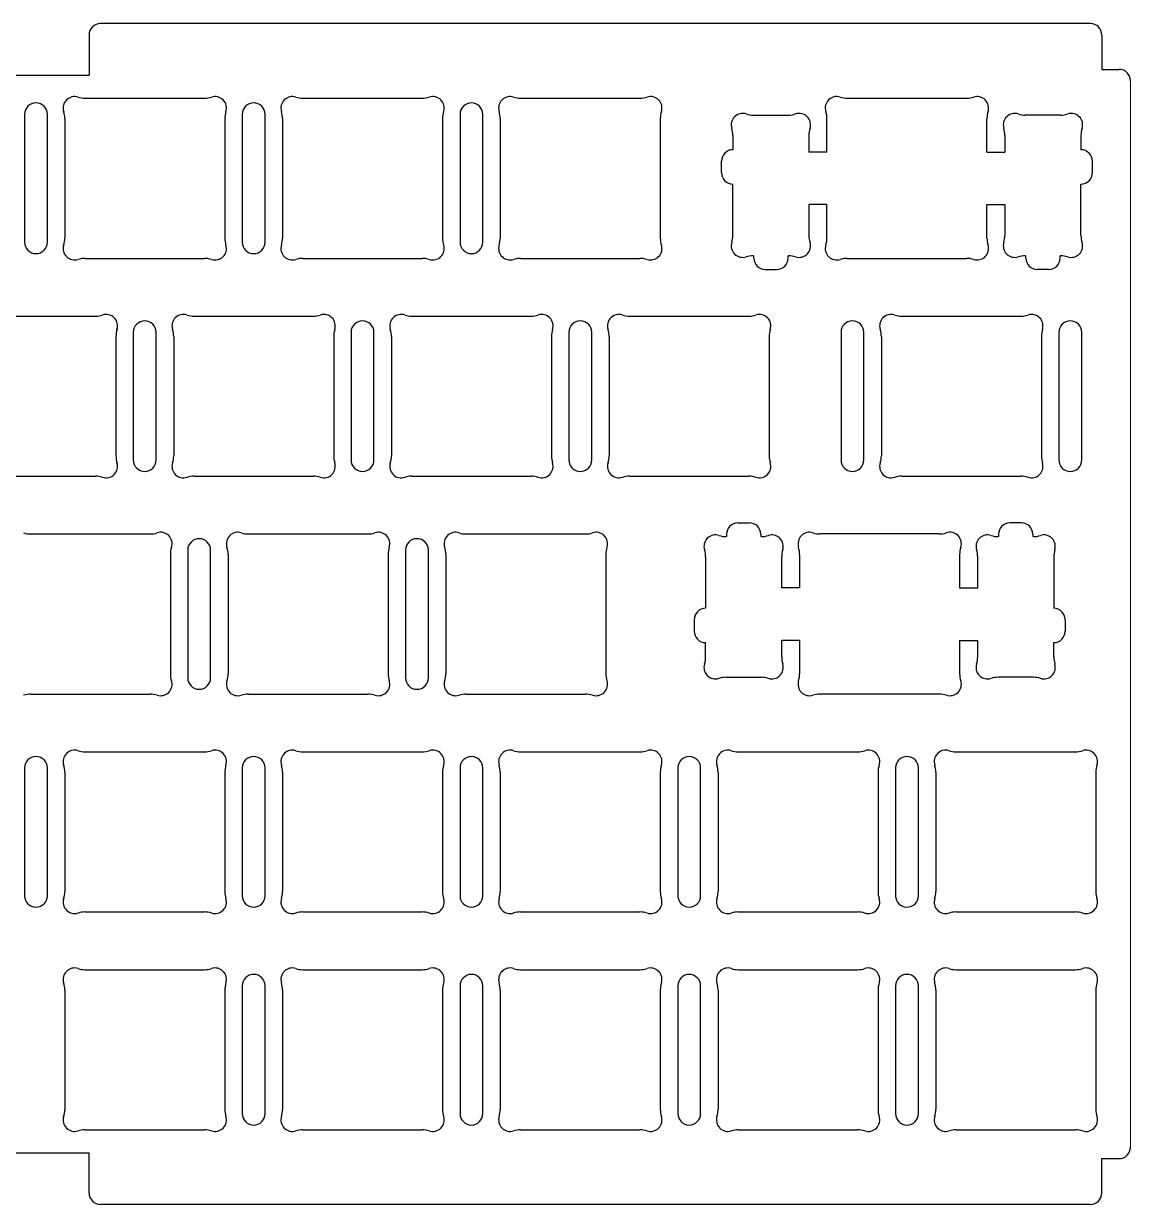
# Model space of a CAD drawing. Header units: millimetres. Extents: x 2769 to 3056, y 1000 to 1103.
# Drawn here: x 2958.7 to 3055.6, y 999.7 to 1102.9 of the extents above; entities that cross this region are included whole.
import ezdxf

# ---------------------------------------------------------------- set-up
doc = ezdxf.new("R2010")
doc.units = ezdxf.units.MM
doc.layers.add('标注尺寸', color=2, linetype='Continuous')

msp = doc.modelspace()

# ---------------------------------------------------------------- linework, layer by layer
for p, q in [((3052.06, 1102.91), (2965.46, 1102.91)), ((2964.46, 1101.91), (2964.46, 1098.41)), ((3053.06, 1101.91), (3053.06, 1098.91)), ((3053.06, 1098.91), (3054.56, 1098.91)), ((2956.46, 1098.41), (2964.46, 1098.41)), ((2964.11, 1096.38), (2974.55, 1096.38)), ((2983.16, 1096.38), (2993.6, 1096.38)), ((3002.21, 1096.38), (3012.65, 1096.38)), ((3030.79, 1096.38), (3041.23, 1096.38)), ((2962.33, 1094.6), (2962.33, 1084.16)), ((2976.33, 1094.6), (2976.33, 1084.16)), ((2981.38, 1094.6), (2981.38, 1084.16)), ((2995.38, 1094.6), (2995.38, 1084.16)), ((3000.43, 1094.6), (3000.43, 1084.16)), ((3014.43, 1094.6), (3014.43, 1084.16)), ((3022.56, 1094.91), (3025.65, 1094.91)), ((3029.01, 1091.68), (3029.01, 1094.6)), ((3043.01, 1091.68), (3043.01, 1094.6)), ((3049.45, 1094.91), (3046.36, 1094.91)), ((3020.78, 1093.13), (3020.78, 1091.88)), ((3027.43, 1093.13), (3027.43, 1091.68)), ((3044.58, 1093.13), (3044.58, 1091.68)), ((3051.23, 1093.13), (3051.23, 1091.88)), ((3029.01, 1091.68), (3027.43, 1091.68)), ((3043.01, 1091.68), (3044.58, 1091.68)), ((3019.78, 1089.88), (3019.78, 1090.88)), ((3052.23, 1089.88), (3052.23, 1090.88)), ((3020.78, 1084.39), (3020.78, 1088.88)), ((3051.23, 1084.39), (3051.23, 1088.88)), ((3029.01, 1087.08), (3027.43, 1087.08)), ((3027.43, 1087.08), (3027.43, 1084.39)), ((3029.01, 1084.16), (3029.01, 1087.08)), ((3043.01, 1087.08), (3044.58, 1087.08)), ((3043.01, 1084.16), (3043.01, 1087.08)), ((3044.58, 1087.08), (3044.58, 1084.39)), ((2964.11, 1082.38), (2974.55, 1082.38)), ((2983.16, 1082.38), (2993.6, 1082.38)), ((3002.21, 1082.38), (3012.65, 1082.38)), ((3022.56, 1082.61), (3022.61, 1082.61)), ((3022.61, 1082.41), (3022.61, 1082.61)), ((3025.61, 1082.41), (3025.61, 1082.61)), ((3025.65, 1082.61), (3025.61, 1082.61)), ((3030.79, 1082.38), (3041.23, 1082.38)), ((3046.36, 1082.61), (3046.41, 1082.61)), ((3046.41, 1082.41), (3046.41, 1082.61)), ((3049.41, 1082.41), (3049.41, 1082.61)), ((3049.45, 1082.61), (3049.41, 1082.61)), ((3023.61, 1081.41), (3024.61, 1081.41)), ((3048.41, 1081.41), (3047.41, 1081.41)), ((2954.59, 1077.33), (2965.03, 1077.33)), ((2973.64, 1077.33), (2984.08, 1077.33)), ((2992.69, 1077.33), (3003.13, 1077.33)), ((3011.74, 1077.33), (3022.18, 1077.33)), ((3035.55, 1077.33), (3045.99, 1077.33)), ((2966.81, 1075.55), (2966.81, 1065.11)), ((2971.86, 1075.55), (2971.86, 1065.11)), ((2985.86, 1075.55), (2985.86, 1065.11)), ((2990.91, 1075.55), (2990.91, 1065.11)), ((3004.91, 1075.55), (3004.91, 1065.11)), ((3009.96, 1075.55), (3009.96, 1065.11)), ((3023.96, 1075.55), (3023.96, 1065.11)), ((3033.77, 1075.55), (3033.77, 1065.11)), ((3047.77, 1075.55), (3047.77, 1065.11)), ((2954.59, 1063.33), (2965.03, 1063.33)), ((2973.64, 1063.33), (2984.08, 1063.33)), ((2992.69, 1063.33), (3003.13, 1063.33)), ((3011.74, 1063.33), (3022.18, 1063.33)), ((3035.55, 1063.33), (3045.99, 1063.33)), ((3021.22, 1059.25), (3022.22, 1059.25)), ((3046.02, 1059.25), (3045.02, 1059.25)), ((2959.35, 1058.28), (2969.79, 1058.28)), ((2978.4, 1058.28), (2988.84, 1058.28)), ((2997.45, 1058.28), (3007.89, 1058.28)), ((3020.18, 1058.05), (3020.22, 1058.05)), ((3020.22, 1058.25), (3020.22, 1058.05)), ((3023.22, 1058.25), (3023.22, 1058.05)), ((3023.27, 1058.05), (3023.22, 1058.05)), ((3038.84, 1058.28), (3028.4, 1058.28)), ((3043.98, 1058.05), (3044.02, 1058.05)), ((3044.02, 1058.25), (3044.02, 1058.05)), ((3047.02, 1058.25), (3047.02, 1058.05)), ((3047.07, 1058.05), (3047.02, 1058.05)), ((2971.57, 1056.5), (2971.57, 1046.06)), ((2976.62, 1056.5), (2976.62, 1046.06)), ((2990.62, 1056.5), (2990.62, 1046.06)), ((2995.67, 1056.5), (2995.67, 1046.06)), ((3009.67, 1056.5), (3009.67, 1046.06)), ((3018.4, 1056.27), (3018.4, 1051.78)), ((3025.05, 1053.58), (3025.05, 1056.27)), ((3026.62, 1056.5), (3026.62, 1053.58)), ((3040.62, 1056.5), (3040.62, 1053.58)), ((3042.2, 1053.58), (3042.2, 1056.27)), ((3048.85, 1056.27), (3048.85, 1051.78)), ((3026.62, 1053.58), (3025.05, 1053.58)), ((3040.62, 1053.58), (3042.2, 1053.58)), ((3017.4, 1050.78), (3017.4, 1049.78)), ((3049.85, 1050.78), (3049.85, 1049.78)), ((3018.4, 1047.53), (3018.4, 1048.78)), ((3025.05, 1047.53), (3025.05, 1048.98)), ((3026.62, 1048.98), (3025.05, 1048.98)), ((3026.62, 1048.98), (3026.62, 1046.06)), ((3040.62, 1048.98), (3040.62, 1046.06)), ((3040.62, 1048.98), (3042.2, 1048.98)), ((3042.2, 1047.53), (3042.2, 1048.98)), ((3048.85, 1047.53), (3048.85, 1048.78)), ((3020.18, 1045.75), (3023.27, 1045.75)), ((3047.07, 1045.75), (3043.98, 1045.75)), ((2959.35, 1044.28), (2969.79, 1044.28)), ((2978.4, 1044.28), (2988.84, 1044.28)), ((2997.45, 1044.28), (3007.89, 1044.28)), ((3038.84, 1044.28), (3028.4, 1044.28)), ((2964.11, 1039.23), (2974.55, 1039.23)), ((2983.16, 1039.23), (2993.6, 1039.23)), ((3002.21, 1039.23), (3012.65, 1039.23)), ((3021.26, 1039.23), (3031.7, 1039.23)), ((3040.31, 1039.23), (3050.75, 1039.23)), ((2962.33, 1037.45), (2962.33, 1027.01)), ((2976.33, 1037.45), (2976.33, 1027.01)), ((2981.38, 1037.45), (2981.38, 1027.01)), ((2995.38, 1037.45), (2995.38, 1027.01)), ((3000.43, 1037.45), (3000.43, 1027.01)), ((3014.43, 1037.45), (3014.43, 1027.01)), ((3019.48, 1037.45), (3019.48, 1027.01)), ((3033.48, 1037.45), (3033.48, 1027.01)), ((3038.53, 1037.45), (3038.53, 1027.01)), ((3052.53, 1037.45), (3052.53, 1027.01)), ((2964.11, 1025.23), (2974.55, 1025.23)), ((2983.16, 1025.23), (2993.6, 1025.23)), ((3002.21, 1025.23), (3012.65, 1025.23)), ((3021.26, 1025.23), (3031.7, 1025.23)), ((3040.31, 1025.23), (3050.75, 1025.23)), ((2964.11, 1020.18), (2974.55, 1020.18)), ((2983.16, 1020.18), (2993.6, 1020.18)), ((3002.21, 1020.18), (3012.65, 1020.18)), ((3021.26, 1020.18), (3031.7, 1020.18)), ((3040.31, 1020.18), (3050.75, 1020.18)), ((2962.33, 1018.4), (2962.33, 1007.96)), ((2976.33, 1018.4), (2976.33, 1007.96)), ((2981.38, 1018.4), (2981.38, 1007.96)), ((2995.38, 1018.4), (2995.38, 1007.96)), ((3000.43, 1018.4), (3000.43, 1007.96)), ((3014.43, 1018.4), (3014.43, 1007.96)), ((3019.48, 1018.4), (3019.48, 1007.96)), ((3033.48, 1018.4), (3033.48, 1007.96)), ((3038.53, 1018.4), (3038.53, 1007.96)), ((3052.53, 1018.4), (3052.53, 1007.96)), ((2964.11, 1006.18), (2974.55, 1006.18)), ((2983.16, 1006.18), (2993.6, 1006.18)), ((3002.21, 1006.18), (3012.65, 1006.18)), ((3021.26, 1006.18), (3031.7, 1006.18)), ((3040.31, 1006.18), (3050.75, 1006.18)), ((2956.46, 1004.16), (2964.46, 1004.16)), ((2964.46, 1000.66), (2964.46, 1004.16)), ((3053.06, 1000.66), (3053.06, 1003.66)), ((3053.06, 1003.66), (3054.56, 1003.66)), ((3052.06, 999.66), (2965.46, 999.66))]:
    msp.add_line(p, q)
at = {"color": 7, "linetype": 'Continuous', "lineweight": 13, "ltscale": 0.027756}
msp.add_line((3055.56, 1004.66), (3055.56, 1097.91), dxfattribs=at)
for centre, radius, start, end in [((2965.46, 1101.91), 1, 90, 180), ((3052.06, 1101.91), 1, 0, 90), ((3054.56, 1097.91), 1, 0, 90), ((2963.19, 1095.53), 1, 72.0237, 197.9763), ((2975.48, 1095.53), 1, 342.0237, 107.9763), ((2982.24, 1095.53), 1, 72.0237, 197.9763), ((2994.53, 1095.53), 1, 342.0237, 107.9763), ((3001.29, 1095.53), 1, 72.0237, 197.9763), ((3013.58, 1095.53), 1, 342.0237, 107.9763), ((3029.86, 1095.53), 1, 72.0237, 197.9763), ((3042.15, 1095.53), 1, 342.0237, 107.9763), ((2964.11, 1098.38), 2, 252.0237, 270), ((2974.55, 1098.38), 2, 270, 287.9763), ((2983.16, 1098.38), 2, 252.0237, 270), ((2993.6, 1098.38), 2, 270, 287.9763), ((3002.21, 1098.38), 2, 252.0237, 270), ((3012.65, 1098.38), 2, 270, 287.9763), ((3030.79, 1098.38), 2, 252.0237, 270), ((3041.23, 1098.38), 2, 270, 287.9763), ((2960.33, 1094.6), 2, 0, 17.9763), ((2978.33, 1094.6), 2, 162.0237, 180), ((2979.38, 1094.6), 2, 0, 17.9763), ((2997.38, 1094.6), 2, 162.0237, 180), ((2998.43, 1094.6), 2, 0, 17.9763), ((3016.43, 1094.6), 2, 162.0237, 180), ((3021.64, 1094.06), 1, 72.0237, 197.9763), ((3022.56, 1096.91), 2, 252.0237, 270), ((3025.65, 1096.91), 2, 270, 287.9763), ((3026.58, 1094.06), 1, 342.0237, 107.9763), ((3027.01, 1094.6), 2, 0, 17.9763), ((3045.01, 1094.6), 2, 162.0237, 180), ((3045.44, 1094.06), 1, 72.0237, 197.9763), ((3046.36, 1096.91), 2, 252.0237, 270), ((3049.45, 1096.91), 2, 270, 287.9763), ((3050.38, 1094.06), 1, 342.0237, 107.9763), ((3018.78, 1093.13), 2, 0, 17.9763), ((3029.43, 1093.13), 2, 162.0237, 180), ((3042.58, 1093.13), 2, 0, 17.9763), ((3053.23, 1093.13), 2, 162.0237, 180), ((3020.78, 1090.88), 1, 90, 180), ((3051.23, 1090.88), 1, 0, 90), ((3020.78, 1089.88), 1, 180, 270), ((3051.23, 1089.88), 1, 270, 0), ((2960.33, 1084.16), 2, 342.0237, 0), ((2978.33, 1084.16), 2, 180, 197.9763), ((2979.38, 1084.16), 2, 342.0237, 0), ((2997.38, 1084.16), 2, 180, 197.9763), ((2998.43, 1084.16), 2, 342.0237, 0), ((3016.43, 1084.16), 2, 180, 197.9763), ((3018.78, 1084.39), 2, 342.0237, 0), ((3029.43, 1084.39), 2, 180, 197.9763), ((3027.01, 1084.16), 2, 342.0237, 0), ((3045.01, 1084.16), 2, 180, 197.9763), ((3042.58, 1084.39), 2, 342.0237, 0), ((3053.23, 1084.39), 2, 180, 197.9763), ((2963.19, 1083.24), 1, 162.0237, 287.9763), ((2975.48, 1083.24), 1, 252.0237, 17.9763), ((2982.24, 1083.24), 1, 162.0237, 287.9763), ((2994.53, 1083.24), 1, 252.0237, 17.9763), ((3001.29, 1083.24), 1, 162.0237, 287.9763), ((3013.58, 1083.24), 1, 252.0237, 17.9763), ((3021.64, 1083.47), 1, 162.0237, 287.9763), ((3026.58, 1083.47), 1, 252.0237, 17.9763), ((3029.86, 1083.24), 1, 162.0237, 287.9763), ((3042.15, 1083.24), 1, 252.0237, 17.9763), ((3045.44, 1083.47), 1, 162.0237, 287.9763), ((3050.38, 1083.47), 1, 252.0237, 17.9763), ((2964.11, 1080.38), 2, 90, 107.9763), ((2974.55, 1080.38), 2, 72.0237, 90), ((2983.16, 1080.38), 2, 90, 107.9763), ((2993.6, 1080.38), 2, 72.0237, 90), ((3002.21, 1080.38), 2, 90, 107.9763), ((3012.65, 1080.38), 2, 72.0237, 90), ((3022.56, 1080.61), 2, 90, 107.9763), ((3023.61, 1082.41), 1, 180, 270), ((3024.61, 1082.41), 1, 270, 0), ((3025.65, 1080.61), 2, 72.0237, 90), ((3030.79, 1080.38), 2, 90, 107.9763), ((3041.23, 1080.38), 2, 72.0237, 90), ((3046.36, 1080.61), 2, 90, 107.9763), ((3047.41, 1082.41), 1, 180, 270), ((3048.41, 1082.41), 1, 270, 0), ((3049.45, 1080.61), 2, 72.0237, 90), ((2965.03, 1079.33), 2, 270, 287.9763), ((2965.95, 1076.48), 1, 342.0237, 107.9763), ((2972.71, 1076.48), 1, 72.0237, 197.9763), ((2973.64, 1079.33), 2, 252.0237, 270), ((2984.08, 1079.33), 2, 270, 287.9763), ((2985, 1076.48), 1, 342.0237, 107.9763), ((2991.76, 1076.48), 1, 72.0237, 197.9763), ((2992.69, 1079.33), 2, 252.0237, 270), ((3003.13, 1079.33), 2, 270, 287.9763), ((3004.05, 1076.48), 1, 342.0237, 107.9763), ((3010.81, 1076.48), 1, 72.0237, 197.9763), ((3011.74, 1079.33), 2, 252.0237, 270), ((3022.18, 1079.33), 2, 270, 287.9763), ((3023.1, 1076.48), 1, 342.0237, 107.9763), ((3034.62, 1076.48), 1, 72.0237, 197.9763), ((3035.55, 1079.33), 2, 252.0237, 270), ((3045.99, 1079.33), 2, 270, 287.9763), ((3046.91, 1076.48), 1, 342.0237, 107.9763), ((2968.81, 1075.55), 2, 162.0237, 180), ((2969.86, 1075.55), 2, 0, 17.9763), ((2987.86, 1075.55), 2, 162.0237, 180), ((2988.91, 1075.55), 2, 0, 17.9763), ((3006.91, 1075.55), 2, 162.0237, 180), ((3007.96, 1075.55), 2, 0, 17.9763), ((3025.96, 1075.55), 2, 162.0237, 180), ((3031.77, 1075.55), 2, 0, 17.9763), ((3049.77, 1075.55), 2, 162.0237, 180), ((2968.81, 1065.11), 2, 180, 197.9763), ((2969.86, 1065.11), 2, 342.0237, 0), ((2987.86, 1065.11), 2, 180, 197.9763), ((2988.91, 1065.11), 2, 342.0237, 0), ((3006.91, 1065.11), 2, 180, 197.9763), ((3007.96, 1065.11), 2, 342.0237, 0), ((3025.96, 1065.11), 2, 180, 197.9763), ((3031.77, 1065.11), 2, 342.0237, 0), ((3049.77, 1065.11), 2, 180, 197.9763), ((2965.95, 1064.19), 1, 252.0237, 17.9763), ((2972.71, 1064.19), 1, 162.0237, 287.9763), ((2985, 1064.19), 1, 252.0237, 17.9763), ((2991.76, 1064.19), 1, 162.0237, 287.9763), ((3004.05, 1064.19), 1, 252.0237, 17.9763), ((3010.81, 1064.19), 1, 162.0237, 287.9763), ((3023.1, 1064.19), 1, 252.0237, 17.9763), ((3034.62, 1064.19), 1, 162.0237, 287.9763), ((3046.91, 1064.19), 1, 252.0237, 17.9763), ((2965.03, 1061.33), 2, 72.0237, 90), ((2973.64, 1061.33), 2, 90, 107.9763), ((2984.08, 1061.33), 2, 72.0237, 90), ((2992.69, 1061.33), 2, 90, 107.9763), ((3003.13, 1061.33), 2, 72.0237, 90), ((3011.74, 1061.33), 2, 90, 107.9763), ((3022.18, 1061.33), 2, 72.0237, 90), ((3035.55, 1061.33), 2, 90, 107.9763), ((3045.99, 1061.33), 2, 72.0237, 90), ((2959.35, 1060.28), 2, 252.0237, 270), ((2969.79, 1060.28), 2, 270, 287.9763), ((2970.72, 1057.43), 1, 342.0237, 107.9763), ((2977.47, 1057.43), 1, 72.0237, 197.9763), ((2978.4, 1060.28), 2, 252.0237, 270), ((2988.84, 1060.28), 2, 270, 287.9763), ((2989.77, 1057.43), 1, 342.0237, 107.9763), ((2996.52, 1057.43), 1, 72.0237, 197.9763), ((2997.45, 1060.28), 2, 252.0237, 270), ((3007.89, 1060.28), 2, 270, 287.9763), ((3008.82, 1057.43), 1, 342.0237, 107.9763), ((3021.22, 1058.25), 1, 90, 180), ((3022.22, 1058.25), 1, 0, 90), ((3027.48, 1057.43), 1, 72.0237, 197.9763), ((3028.4, 1060.28), 2, 252.0237, 270), ((3038.84, 1060.28), 2, 270, 287.9763), ((3039.77, 1057.43), 1, 342.0237, 107.9763), ((3045.02, 1058.25), 1, 90, 180), ((3046.02, 1058.25), 1, 0, 90), ((3019.25, 1057.2), 1, 72.0237, 197.9763), ((3020.18, 1060.05), 2, 252.0237, 270), ((3023.27, 1060.05), 2, 270, 287.9763), ((3024.19, 1057.2), 1, 342.0237, 107.9763), ((3043.05, 1057.2), 1, 72.0237, 197.9763), ((3043.98, 1060.05), 2, 252.0237, 270), ((3047.07, 1060.05), 2, 270, 287.9763), ((3047.99, 1057.2), 1, 342.0237, 107.9763), ((2973.57, 1056.5), 2, 162.0237, 180), ((2974.62, 1056.5), 2, 0, 17.9763), ((2992.62, 1056.5), 2, 162.0237, 180), ((2993.67, 1056.5), 2, 0, 17.9763), ((3011.67, 1056.5), 2, 162.0237, 180), ((3016.4, 1056.27), 2, 0, 17.9763), ((3027.05, 1056.27), 2, 162.0237, 180), ((3024.62, 1056.5), 2, 0, 17.9763), ((3042.62, 1056.5), 2, 162.0237, 180), ((3040.2, 1056.27), 2, 0, 17.9763), ((3050.85, 1056.27), 2, 162.0237, 180), ((3018.4, 1050.78), 1, 90, 180), ((3048.85, 1050.78), 1, 0, 90), ((3018.4, 1049.78), 1, 180, 270), ((3048.85, 1049.78), 1, 270, 0), ((3016.4, 1047.53), 2, 342.0237, 0), ((3027.05, 1047.53), 2, 180, 197.9763), ((3040.2, 1047.53), 2, 342.0237, 0), ((3050.85, 1047.53), 2, 180, 197.9763), ((2973.57, 1046.06), 2, 180, 197.9763), ((2974.62, 1046.06), 2, 342.0237, 0), ((2992.62, 1046.06), 2, 180, 197.9763), ((2993.67, 1046.06), 2, 342.0237, 0), ((3011.67, 1046.06), 2, 180, 197.9763), ((3019.25, 1046.61), 1, 162.0237, 287.9763), ((3024.19, 1046.61), 1, 252.0237, 17.9763), ((3024.62, 1046.06), 2, 342.0237, 0), ((3042.62, 1046.06), 2, 180, 197.9763), ((3043.05, 1046.61), 1, 162.0237, 287.9763), ((3047.99, 1046.61), 1, 252.0237, 17.9763), ((2970.72, 1045.14), 1, 252.0237, 17.9763), ((2977.47, 1045.14), 1, 162.0237, 287.9763), ((2989.77, 1045.14), 1, 252.0237, 17.9763), ((2996.52, 1045.14), 1, 162.0237, 287.9763), ((3008.82, 1045.14), 1, 252.0237, 17.9763), ((3020.18, 1043.75), 2, 90, 107.9763), ((3023.27, 1043.75), 2, 72.0237, 90), ((3027.48, 1045.14), 1, 162.0237, 287.9763), ((3039.77, 1045.14), 1, 252.0237, 17.9763), ((3043.98, 1043.75), 2, 90, 107.9763), ((3047.07, 1043.75), 2, 72.0237, 90), ((2959.35, 1042.28), 2, 90, 107.9763), ((2969.79, 1042.28), 2, 72.0237, 90), ((2978.4, 1042.28), 2, 90, 107.9763), ((2988.84, 1042.28), 2, 72.0237, 90), ((2997.45, 1042.28), 2, 90, 107.9763), ((3007.89, 1042.28), 2, 72.0237, 90), ((3028.4, 1042.28), 2, 90, 107.9763), ((3038.84, 1042.28), 2, 72.0237, 90), ((2963.19, 1038.38), 1, 72.0237, 197.9763), ((2964.11, 1041.23), 2, 252.0237, 270), ((2974.55, 1041.23), 2, 270, 287.9763), ((2975.48, 1038.38), 1, 342.0237, 107.9763), ((2982.24, 1038.38), 1, 72.0237, 197.9763), ((2983.16, 1041.23), 2, 252.0237, 270), ((2993.6, 1041.23), 2, 270, 287.9763), ((2994.53, 1038.38), 1, 342.0237, 107.9763), ((3001.29, 1038.38), 1, 72.0237, 197.9763), ((3002.21, 1041.23), 2, 252.0237, 270), ((3012.65, 1041.23), 2, 270, 287.9763), ((3013.58, 1038.38), 1, 342.0237, 107.9763), ((3020.34, 1038.38), 1, 72.0237, 197.9763), ((3021.26, 1041.23), 2, 252.0237, 270), ((3031.7, 1041.23), 2, 270, 287.9763), ((3032.63, 1038.38), 1, 342.0237, 107.9763), ((3039.39, 1038.38), 1, 72.0237, 197.9763), ((3040.31, 1041.23), 2, 252.0237, 270), ((3050.75, 1041.23), 2, 270, 287.9763), ((3051.68, 1038.38), 1, 342.0237, 107.9763), ((2960.33, 1037.45), 2, 0, 17.9763), ((2978.33, 1037.45), 2, 162.0237, 180), ((2979.38, 1037.45), 2, 0, 17.9763), ((2997.38, 1037.45), 2, 162.0237, 180), ((2998.43, 1037.45), 2, 0, 17.9763), ((3016.43, 1037.45), 2, 162.0237, 180), ((3017.48, 1037.45), 2, 0, 17.9763), ((3035.48, 1037.45), 2, 162.0237, 180), ((3036.53, 1037.45), 2, 0, 17.9763), ((3054.53, 1037.45), 2, 162.0237, 180), ((2963.19, 1026.09), 1, 162.0237, 287.9763), ((2960.33, 1027.01), 2, 342.0237, 0), ((2975.48, 1026.09), 1, 252.0237, 17.9763), ((2978.33, 1027.01), 2, 180, 197.9763), ((2982.24, 1026.09), 1, 162.0237, 287.9763), ((2979.38, 1027.01), 2, 342.0237, 0), ((2994.53, 1026.09), 1, 252.0237, 17.9763), ((2997.38, 1027.01), 2, 180, 197.9763), ((3001.29, 1026.09), 1, 162.0237, 287.9763), ((2998.43, 1027.01), 2, 342.0237, 0), ((3013.58, 1026.09), 1, 252.0237, 17.9763), ((3016.43, 1027.01), 2, 180, 197.9763), ((3020.34, 1026.09), 1, 162.0237, 287.9763), ((3017.48, 1027.01), 2, 342.0237, 0), ((3032.63, 1026.09), 1, 252.0237, 17.9763), ((3035.48, 1027.01), 2, 180, 197.9763), ((3039.39, 1026.09), 1, 162.0237, 287.9763), ((3036.53, 1027.01), 2, 342.0237, 0), ((3051.68, 1026.09), 1, 252.0237, 17.9763), ((3054.53, 1027.01), 2, 180, 197.9763), ((2964.11, 1023.23), 2, 90, 107.9763), ((2974.55, 1023.23), 2, 72.0237, 90), ((2983.16, 1023.23), 2, 90, 107.9763), ((2993.6, 1023.23), 2, 72.0237, 90), ((3002.21, 1023.23), 2, 90, 107.9763), ((3012.65, 1023.23), 2, 72.0237, 90), ((3021.26, 1023.23), 2, 90, 107.9763), ((3031.7, 1023.23), 2, 72.0237, 90), ((3040.31, 1023.23), 2, 90, 107.9763), ((3050.75, 1023.23), 2, 72.0237, 90), ((2963.19, 1019.33), 1, 72.0237, 197.9763), ((2964.11, 1022.18), 2, 252.0237, 270), ((2974.55, 1022.18), 2, 270, 287.9763), ((2975.48, 1019.33), 1, 342.0237, 107.9763), ((2982.24, 1019.33), 1, 72.0237, 197.9763), ((2983.16, 1022.18), 2, 252.0237, 270), ((2993.6, 1022.18), 2, 270, 287.9763), ((2994.53, 1019.33), 1, 342.0237, 107.9763), ((3001.29, 1019.33), 1, 72.0237, 197.9763), ((3002.21, 1022.18), 2, 252.0237, 270), ((3012.65, 1022.18), 2, 270, 287.9763), ((3013.58, 1019.33), 1, 342.0237, 107.9763), ((3020.34, 1019.33), 1, 72.0237, 197.9763), ((3021.26, 1022.18), 2, 252.0237, 270), ((3031.7, 1022.18), 2, 270, 287.9763), ((3032.63, 1019.33), 1, 342.0237, 107.9763), ((3039.39, 1019.33), 1, 72.0237, 197.9763), ((3040.31, 1022.18), 2, 252.0237, 270), ((3050.75, 1022.18), 2, 270, 287.9763), ((3051.68, 1019.33), 1, 342.0237, 107.9763), ((2960.33, 1018.4), 2, 0, 17.9763), ((2978.33, 1018.4), 2, 162.0237, 180), ((2979.38, 1018.4), 2, 0, 17.9763), ((2997.38, 1018.4), 2, 162.0237, 180), ((2998.43, 1018.4), 2, 0, 17.9763), ((3016.43, 1018.4), 2, 162.0237, 180), ((3017.48, 1018.4), 2, 0, 17.9763), ((3035.48, 1018.4), 2, 162.0237, 180), ((3036.53, 1018.4), 2, 0, 17.9763), ((3054.53, 1018.4), 2, 162.0237, 180), ((2960.33, 1007.96), 2, 342.0237, 0), ((2978.33, 1007.96), 2, 180, 197.9763), ((2979.38, 1007.96), 2, 342.0237, 0), ((2997.38, 1007.96), 2, 180, 197.9763), ((2998.43, 1007.96), 2, 342.0237, 0), ((3016.43, 1007.96), 2, 180, 197.9763), ((3017.48, 1007.96), 2, 342.0237, 0), ((3035.48, 1007.96), 2, 180, 197.9763), ((3036.53, 1007.96), 2, 342.0237, 0), ((3054.53, 1007.96), 2, 180, 197.9763), ((2963.19, 1007.04), 1, 162.0237, 287.9763), ((2975.48, 1007.04), 1, 252.0237, 17.9763), ((2982.24, 1007.04), 1, 162.0237, 287.9763), ((2994.53, 1007.04), 1, 252.0237, 17.9763), ((3001.29, 1007.04), 1, 162.0237, 287.9763), ((3013.58, 1007.04), 1, 252.0237, 17.9763), ((3020.34, 1007.04), 1, 162.0237, 287.9763), ((3032.63, 1007.04), 1, 252.0237, 17.9763), ((3039.39, 1007.04), 1, 162.0237, 287.9763), ((3051.68, 1007.04), 1, 252.0237, 17.9763), ((2964.11, 1004.18), 2, 90, 107.9763), ((2974.55, 1004.18), 2, 72.0237, 90), ((2983.16, 1004.18), 2, 90, 107.9763), ((2993.6, 1004.18), 2, 72.0237, 90), ((3002.21, 1004.18), 2, 90, 107.9763), ((3012.65, 1004.18), 2, 72.0237, 90), ((3021.26, 1004.18), 2, 90, 107.9763), ((3031.7, 1004.18), 2, 72.0237, 90), ((3040.31, 1004.18), 2, 90, 107.9763), ((3050.75, 1004.18), 2, 72.0237, 90), ((3054.56, 1004.66), 1, 270, 0), ((2965.46, 1000.66), 1, 180, 270), ((3052.06, 1000.66), 1, 270, 0)]:
    msp.add_arc(centre, radius, start, end)
at = {"layer": '标注尺寸', "color": 0, "ltscale": 0.098407}
for p, q in [((2958.81, 1094.97), (2958.81, 1083.8)), ((2960.81, 1083.8), (2960.81, 1094.97)), ((2977.86, 1094.97), (2977.86, 1083.8)), ((2979.86, 1083.8), (2979.86, 1094.97)), ((2996.91, 1094.97), (2996.91, 1083.8)), ((2998.91, 1083.8), (2998.91, 1094.97)), ((2959.81, 1082.8), (2959.81, 1082.8)), ((2978.86, 1082.8), (2978.86, 1082.8)), ((2997.91, 1082.8), (2997.91, 1082.8)), ((2968.33, 1075.92), (2968.33, 1064.75)), ((2970.33, 1064.75), (2970.33, 1075.92)), ((2987.38, 1075.92), (2987.38, 1064.75)), ((2989.38, 1064.75), (2989.38, 1075.92)), ((3006.43, 1075.92), (3006.43, 1064.75)), ((3008.43, 1064.75), (3008.43, 1075.92)), ((3030.24, 1075.92), (3030.24, 1064.75)), ((3032.24, 1064.75), (3032.24, 1075.92)), ((3049.3, 1075.92), (3049.3, 1064.75)), ((3051.3, 1064.75), (3051.3, 1075.92)), ((2969.33, 1063.75), (2969.33, 1063.75)), ((2988.38, 1063.75), (2988.38, 1063.75)), ((3007.43, 1063.75), (3007.43, 1063.75)), ((3031.24, 1063.75), (3031.24, 1063.75)), ((3050.3, 1063.75), (3050.3, 1063.75)), ((2973.09, 1056.87), (2973.09, 1045.7)), ((2975.09, 1045.7), (2975.09, 1056.87)), ((2992.14, 1056.87), (2992.14, 1045.7)), ((2994.14, 1045.7), (2994.14, 1056.87)), ((2974.09, 1044.7), (2974.09, 1044.7)), ((2993.14, 1044.7), (2993.14, 1044.7)), ((2958.81, 1037.82), (2958.81, 1026.65)), ((2960.81, 1026.65), (2960.81, 1037.82)), ((2977.86, 1037.82), (2977.86, 1026.65)), ((2979.86, 1026.65), (2979.86, 1037.82)), ((2996.91, 1037.82), (2996.91, 1026.65)), ((2998.91, 1026.65), (2998.91, 1037.82)), ((3015.96, 1037.82), (3015.96, 1026.65)), ((3017.96, 1026.65), (3017.96, 1037.82)), ((3035.01, 1037.82), (3035.01, 1026.65)), ((3037.01, 1026.65), (3037.01, 1037.82)), ((2959.81, 1025.65), (2959.81, 1025.65)), ((2978.86, 1025.65), (2978.86, 1025.65)), ((2997.91, 1025.65), (2997.91, 1025.65)), ((3016.96, 1025.65), (3016.96, 1025.65)), ((3036.01, 1025.65), (3036.01, 1025.65)), ((2977.86, 1018.77), (2977.86, 1007.6)), ((2979.86, 1007.6), (2979.86, 1018.77)), ((2996.91, 1018.77), (2996.91, 1007.6)), ((2998.91, 1007.6), (2998.91, 1018.77)), ((3015.96, 1018.77), (3015.96, 1007.6)), ((3017.96, 1007.6), (3017.96, 1018.77)), ((3035.01, 1018.77), (3035.01, 1007.6)), ((3037.01, 1007.6), (3037.01, 1018.77)), ((2978.86, 1006.6), (2978.86, 1006.6)), ((2997.91, 1006.6), (2997.91, 1006.6)), ((3016.96, 1006.6), (3016.96, 1006.6)), ((3036.01, 1006.6), (3036.01, 1006.6))]:
    msp.add_line(p, q, dxfattribs=at)
for centre, start, end in [((2959.81, 1094.97), 90, 180), ((2959.81, 1094.97), 0, 90), ((2978.86, 1094.97), 90, 180), ((2978.86, 1094.97), 0, 90), ((2997.91, 1094.97), 90, 180), ((2997.91, 1094.97), 0, 90), ((2959.81, 1083.8), 180, 270), ((2959.81, 1083.8), 270, 0), ((2978.86, 1083.8), 180, 270), ((2978.86, 1083.8), 270, 0), ((2997.91, 1083.8), 180, 270), ((2997.91, 1083.8), 270, 0), ((2969.33, 1075.92), 90, 180), ((2969.33, 1075.92), 0, 90), ((2988.38, 1075.92), 90, 180), ((2988.38, 1075.92), 0, 90), ((3007.43, 1075.92), 90, 180), ((3007.43, 1075.92), 0, 90), ((3031.24, 1075.92), 90, 180), ((3031.24, 1075.92), 0, 90), ((3050.3, 1075.92), 90, 180), ((3050.3, 1075.92), 0, 90), ((2969.33, 1064.75), 180, 270), ((2969.33, 1064.75), 270, 0), ((2988.38, 1064.75), 180, 270), ((2988.38, 1064.75), 270, 0), ((3007.43, 1064.75), 180, 270), ((3007.43, 1064.75), 270, 0), ((3031.24, 1064.75), 180, 270), ((3031.24, 1064.75), 270, 0), ((3050.3, 1064.75), 180, 270), ((3050.3, 1064.75), 270, 0), ((2974.09, 1056.87), 90, 180), ((2974.09, 1056.87), 0, 90), ((2993.14, 1056.87), 90, 180), ((2993.14, 1056.87), 0, 90), ((2974.09, 1045.7), 180, 270), ((2974.09, 1045.7), 270, 0), ((2993.14, 1045.7), 180, 270), ((2993.14, 1045.7), 270, 0), ((2959.81, 1037.82), 90, 180), ((2959.81, 1037.82), 0, 90), ((2978.86, 1037.82), 90, 180), ((2978.86, 1037.82), 0, 90), ((2997.91, 1037.82), 90, 180), ((2997.91, 1037.82), 0, 90), ((3016.96, 1037.82), 90, 180), ((3016.96, 1037.82), 0, 90), ((3036.01, 1037.82), 90, 180), ((3036.01, 1037.82), 0, 90), ((2959.81, 1026.65), 180, 270), ((2959.81, 1026.65), 270, 0), ((2978.86, 1026.65), 180, 270), ((2978.86, 1026.65), 270, 0), ((2997.91, 1026.65), 180, 270), ((2997.91, 1026.65), 270, 0), ((3016.96, 1026.65), 180, 270), ((3016.96, 1026.65), 270, 0), ((3036.01, 1026.65), 180, 270), ((3036.01, 1026.65), 270, 0), ((2978.86, 1018.77), 90, 180), ((2978.86, 1018.77), 0, 90), ((2997.91, 1018.77), 90, 180), ((2997.91, 1018.77), 0, 90), ((3016.96, 1018.77), 90, 180), ((3016.96, 1018.77), 0, 90), ((3036.01, 1018.77), 90, 180), ((3036.01, 1018.77), 0, 90), ((2978.86, 1007.6), 180, 270), ((2978.86, 1007.6), 270, 0), ((2997.91, 1007.6), 180, 270), ((2997.91, 1007.6), 270, 0), ((3016.96, 1007.6), 180, 270), ((3016.96, 1007.6), 270, 0), ((3036.01, 1007.6), 180, 270), ((3036.01, 1007.6), 270, 0)]:
    msp.add_arc(centre, 1, start, end, dxfattribs=at)

doc.saveas('drawing.dxf')
